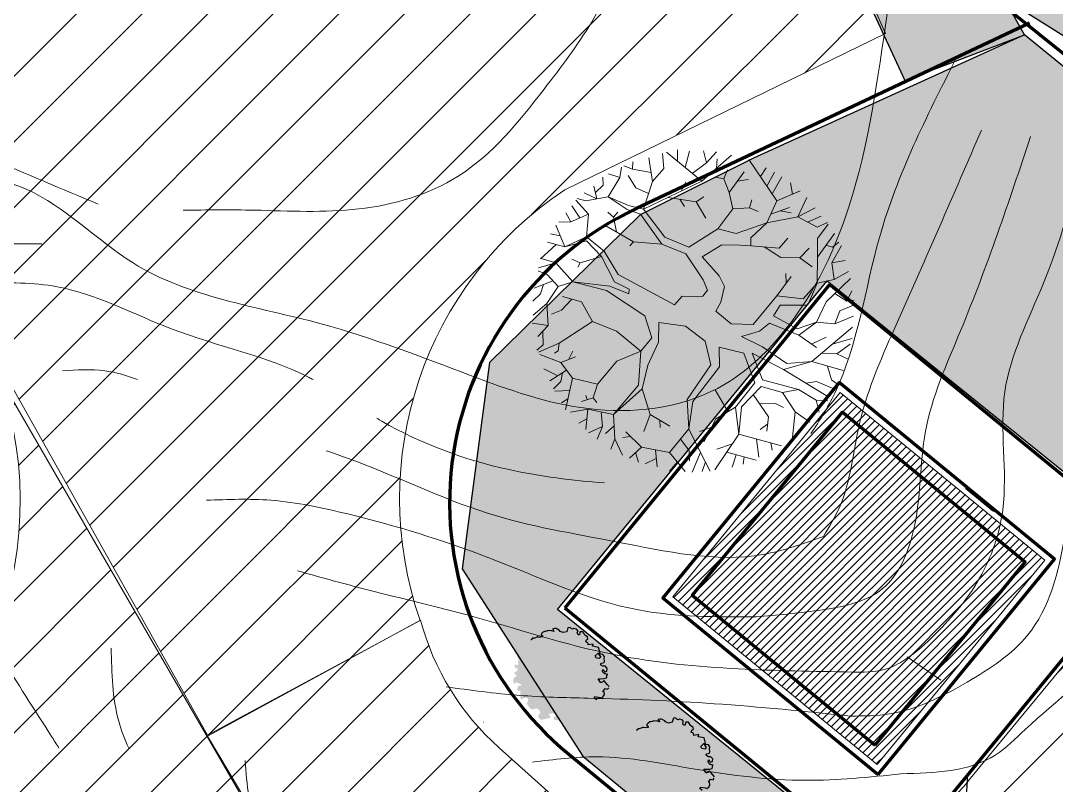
# Model space of a CAD drawing. Header units: millimetres. Extents: x 5637 to 6048, y 3385 to 3927.
# Drawn here: x 5967.41 to 5989.74, y 3574.58 to 3591.06 of the extents above; entities that cross this region are included whole.
import ezdxf

# ---------------------------------------------------------------- set-up
doc = ezdxf.new("R2010")
doc.units = ezdxf.units.MM
doc.layers.add('Contour Lines', color=253, linetype='Continuous')
doc.layers.add('net', color=250, linetype='Continuous')
for name, color, linetype, lineweight in [('fences', 224, 'ограждение1', 80), ('ground 1', 7, 'Continuous', 30), ('hatch', 253, 'Continuous', 13), ('road', 19, 'Continuous', 30), ('trees new', 7, 'Continuous', 20), ('wall', 7, 'Continuous', 80)]:
    doc.layers.add(name, color=color, linetype=linetype, lineweight=lineweight)
doc.layers.add('plants1', color=7, linetype='Continuous', true_color=0x89ee5d)
doc.linetypes.add('ограждение1', pattern='A,0.25,-0.1,[133,ltypeshp.shx,S=0.1,R=0,X=-0.1,Y=0],-0.1,1', length=1.45)
pattern_1 = [(45, (2816.3681, -1263.7476), (-0.265165043, 0.265165043), []), (135, (2816.3681, -1263.7476), (-0.79549513, 0.265165043), [0.9375, -0.5625])]
pattern_2 = [(90, (2816.3681, -1263.7476), (-0.70710678, 0.70710678), [0.1875, -1.22671356]), (45, (2816.3681, -1263.7476), (-0.70710678, 0.70710678), [0.1875, -0.8125]), (135, (2816.3681, -1263.7476), (-0.70710678, -0.70710678), [0.1875, -0.8125])]
pattern_3 = [(45, (2816.3681, -1263.7476), (-0.70710678, 0.70710678), [])]

# ---------------------------------------------------------------- blocks, each defined once
blk = doc.blocks.new('net')
at = {"layer": 'ground 1', "color": 3, "lineweight": 15}
for p, q in [((0, 3), (0, -3)), ((0, 0), (-3, 0)), ((0, 0), (3, 0))]:
    blk.add_line(p, q, dxfattribs=at)
blk = doc.blocks.new('SYMBOL_Tree_5_2D')
at = {"color": 0, "linetype": 'ByBlock'}
for points in [[(9.48, 72.13), (2.85, 51.55), (6.82, 38.24), (8.16, 24.04), (13.67, 14.41), (-0.25, 8.52), (-14.17, 10.17), (-23.69, 20.13), (-22.14, 43.83), (-31.42, 57.6), (-28.77, 74.69), (-13.51, 80.08), (-10.87, 88.89)], [(-12.19, 84.49), (-16.38, 88.36)], [(1.96, 83.66), (-6.45, 89.48)], [(77.11, 46.85), (73.78, 37.12), (73.14, 25.72), (67.38, 19.24), (48.37, 13.75), (22.49, 15.23), (12.81, 23.81), (14.33, 33.54), (5.72, 50.66), (9.48, 72.13), (1.96, 83.66), (0.85, 89.91)], [(16.36, 74.47), (11.46, 81.2), (10.37, 89.02)], [(11.46, 81.2), (16.32, 88.36)], [(-35.29, 77.04), (-34.06, 83.76)], [(-21.14, 77.39), (-26.77, 85.31)], [(-23.95, 81.35), (-20.14, 87.24)], [(5.96, 77.54), (7.93, 83.86)], [(9.48, 72.13), (23.61, 76.93), (31.1, 83.43)], [(23.61, 76.93), (18.75, 87.45)], [(21.27, 82), (23.84, 86.43)], [(39.94, 66.21), (34.2, 83.66)], [(-31.42, 57.6), (-43.81, 65.88), (-45.34, 77.84)], [(-28.77, 74.69), (-41.81, 79.39)], [(-13.51, 80.08), (-1.57, 77.16)], [(-5.16, 78.04), (-1.57, 80.74)], [(36.16, 77.7), (38.19, 81.43)], [(37.7, 73.01), (44.82, 77.72)], [(46.31, 66.57), (44.59, 71.24), (46.16, 76.93)], [(-43.81, 65.88), (-53.97, 72.13)], [(-48.89, 69), (-49.99, 74.59)], [(-30.27, 65.02), (-37.82, 68.12), (-40.92, 73.02)], [(2.85, 51.55), (-8.43, 61.74), (-10.2, 71.9)], [(26.05, 61.94), (24.27, 69.89), (21.17, 71.14)], [(24.27, 69.89), (28.89, 75.02)], [(26.58, 72.46), (28.48, 70.91)], [(45.03, 64.08), (50.13, 74.03)], [(-31.42, 57.6), (-25.45, 43.07), (-28.55, 18.68), (-22.78, 9.05), (-36.5, 5.04), (-50.44, 16.34), (-48, 33.67), (-57.3, 45.96), (-55.73, 70.22)], [(-14.84, 61.74), (-17.06, 65.19)], [(14.33, 33.54), (23.15, 45.18), (26.05, 61.94), (39.94, 66.21), (50.13, 61.94), (62.73, 64.08)], [(47.68, 69.25), (56.53, 69.89)], [(-66.35, 55.5), (-67.9, 59.27)], [(-61.89, 56.67), (-63.47, 63.85)], [(-56.89, 52.39), (-50.88, 59.5)], [(-48, 33.67), (-41.6, 44.95), (-42.47, 59.61)], [(-8.43, 61.74), (-21.26, 61.74)], [(14.33, 33.54), (31.99, 30.75), (46.37, 32.88), (56.53, 53), (64.07, 63.29)], [(50.13, 61.94), (44.59, 55.01)], [(56.53, 53), (54.78, 57.04), (55.87, 59.17)], [(67.81, 51.73), (63.84, 58.39), (65.37, 62.86)], [(-56.51, 58.09), (-73.2, 53.69)], [(-41.94, 50.63), (-37.39, 55.82)], [(47.03, 58.06), (47.49, 52.9)], [(73.78, 37.12), (66.92, 47.54), (68.7, 55.92)], [(-67.25, 43.23), (-73.64, 51.35)], [(66.92, 47.54), (75.35, 50.89)], [(-57.3, 45.96), (-81.38, 39.36)], [(-75.46, 40.98), (-78.06, 44.19)], [(-73.64, 7.05), (-66.57, 12.99), (-54.41, 16.22), (-50.65, 31.76), (-57.3, 45.96)], [(62.85, 27.85), (64.71, 36.23), (68.49, 41.04)], [(-52.89, 22.47), (-66.78, 28.87), (-70.11, 36.46)], [(-68.42, 32.62), (-66.35, 37.58)], [(80.91, 28.86), (79.77, 34.33), (81.3, 40.15)], [(-66.57, 12.99), (-78.28, 18.81), (-84.25, 31.99)], [(46.37, 32.88), (57.44, 26.4), (68.26, 29.3)], [(77.45, 24.38), (84.37, 33.34)], [(-58.76, 25.18), (-66.35, 20.36), (-71.43, 20.13)], [(73.14, 25.72), (81.75, 23.05), (87.49, 23.71)], [(-78.28, 18.81), (-88.47, 19.7)], [(67.38, 19.24), (48.15, 10.63), (36.64, 8.95), (37.73, 6.59), (47.03, 7.17), (60.52, -1.41), (72.46, -4.66), (81.3, 4.48), (91.03, 7.05)], [(67.38, 19.24), (81.07, 14.87), (89.48, 16.78)], [(81.07, 14.87), (88.16, 22.16)], [(-72.09, -10.48), (-60.6, 1.48), (-40.69, 2.58), (-53.31, 12.53), (-73.64, 7.05), (-85.35, 7.17), (-91.09, 4.15)], [(-85.35, 7.17), (-90.22, 12.08)], [(86.16, 5.76), (89.7, 17.11)], [(60.52, -1.41), (69.13, 7.83), (69.13, 10.53)], [(69.13, 7.83), (74.23, 8.39)], [(-60.6, 1.48), (-90.68, 2.02)], [(-75.64, 1.75), (-80.04, -2.1), (-90.68, -3.45)], [(81.3, 4.48), (73.55, -6.67), (60.95, -4.77), (47.26, 2.58), (11.24, 1.25), (9.91, -5.22), (2.39, -9.14), (-0.25, -11.14), (-0.68, -15.41), (4.4, -19.09), (20.3, -26.82), (34.66, -24.68), (53.66, -33.19), (61.63, -31.62), (74.44, -32.4), (84.19, -24), (89.02, -22.68)], [(81.3, 4.48), (91.92, -3.65)], [(86.61, 0.42), (91.92, 2.12)], [(-63.02, -30.93), (-58.17, -19.53), (-40.49, -17.09), (-37.82, -10.25), (-30.55, -2.43), (-43.81, -3.55), (-60.38, -2.33), (-72.09, -10.48), (-90, -15.05)], [(-10.45, -65.19), (-6.88, -53.41), (-9.09, -49.4), (-3.78, -46.6), (5.27, -41.57), (11.46, -30.17), (-2.23, -25.7), (-7.99, -21.99), (-10.64, -13.28), (-10.87, -7.46), (-21.92, -5.68), (-32.97, -11.7), (-36.27, -32.51), (-49.99, -38.55), (-52.2, -50.19), (-53.97, -36.75), (-40.49, -28.82), (-40.26, -21.66), (-55.52, -22.12), (-63.02, -30.93), (-72.54, -35.43), (-79.4, -44.47)], [(-81.04, -12.77), (-86.9, -7.23), (-91.09, -6.8)], [(-72.09, -10.48), (-82.04, -38.88)], [(73.55, -6.67), (79.09, -18.31), (89.25, -21.56)], [(79.09, -18.31), (85.49, -9.59), (91.23, -6.01)], [(85.49, -9.59), (90.59, -12.49)], [(-74.47, -17.29), (-82.04, -21.46), (-89.11, -22.12)], [(34.66, -24.68), (49.24, -17.75), (49.9, -14.62)], [(82.29, -13.95), (89.7, -17.65)], [(-82.04, -21.46), (-85.8, -29.81)], [(-66.99, -18.81), (-72.09, -26.46)], [(-58.17, -19.53), (-70.33, -18.53)], [(49.24, -17.75), (67.38, -17.65)], [(60.28, -17.69), (66.05, -24), (65.37, -27.7)], [(-77.07, -24.68), (-85.14, -33.19)], [(74.44, -32.4), (62.07, -34.08), (53.66, -36.55), (35.32, -28.92), (20.74, -30.93), (11.9, -48.28), (1.53, -51.18), (-10.45, -65.19)], [(66.05, -24), (70.25, -24.91)], [(79.32, -28.2), (87.27, -27.58)], [(79.32, -28.2), (84.6, -33.52)], [(-63.02, -30.93), (-61.93, -43.58), (-67.23, -62.05)], [(-36.27, -32.51), (-37.61, -45.92)], [(74.44, -32.4), (74.23, -45.16), (76.44, -50.62)], [(81.96, -30.86), (80.18, -36.65), (82.62, -40.46)], [(-72.54, -35.43), (-71.2, -43.25), (-76.28, -49.96)], [(53.66, -36.55), (33.31, -66.83), (26.27, -87.96)], [(53.66, -36.55), (57.21, -52.65), (65.83, -63.17)], [(-37.16, -41.43), (-34.29, -45.92)], [(55.67, -45.63), (63.62, -44.7), (70.7, -48.51)], [(74.23, -45.16), (80.86, -43.68)], [(-63.85, -50.27), (-71.86, -49.96), (-75.19, -52.65)], [(-71.86, -49.96), (-71.43, -56.44)], [(-52.2, -50.19), (-59.51, -56.89), (-64.14, -64.95)], [(-52.2, -50.19), (-44.91, -62.94), (-46.45, -79.48)], [(-16.02, -52.74), (-27.2, -52.29), (-36.5, -57.65)], [(-9.09, -49.4), (-23.69, -56.44)], [(11.9, -48.28), (10.14, -62.25), (16.77, -69.19), (15.22, -83.62)], [(30.01, -55.22), (20.74, -49.96)], [(45.06, -49.34), (30.01, -55.22), (27.8, -59.81)], [(38.82, -51.77), (34.43, -49.63)], [(57.21, -52.65), (55.44, -62.25), (60.29, -69.09)], [(60.44, -56.59), (70.47, -52.88), (75.76, -51.96)], [(-59.51, -56.89), (-53.52, -64.39), (-53.31, -75.46)], [(-38.28, -64.95), (-36.5, -57.65), (-45.11, -56.66)], [(-23.69, -56.44), (-24.99, -63.83)], [(40.45, -56.2), (40.83, -62.05)], [(70.47, -52.88), (72.46, -56.54)], [(-53.52, -64.39), (-59.51, -69.29)], [(-44.91, -62.94), (-39.6, -72.11), (-40.69, -82.17)], [(10.14, -62.25), (2.39, -67.64), (-2.89, -68.3)], [(-10.45, -65.19), (-23.9, -77.01), (-29.64, -86.41)], [(-10.45, -65.19), (-8.88, -78.82), (16.54, -90.88)], [(2.39, -67.64), (3.51, -72.11)], [(16.77, -69.19), (23.15, -74.34), (27.8, -72.77)], [(33.31, -66.83), (58.74, -70.99)], [(40.14, -67.95), (36.21, -77.24), (34.43, -85.39)], [(45.4, -68.81), (47.92, -77.9)], [(50.98, -69.72), (54.12, -75.23)], [(-45.68, -71.21), (-49.33, -72.21), (-51.1, -76.35)], [(-13.55, -74.97), (-19.48, -77.01)], [(-9.83, -70.54), (-17.06, -79.15)], [(23.15, -74.34), (24.06, -79.81)], [(-23.9, -77.01), (-36.27, -77.47), (-39.82, -82.73)], [(-30.08, -77.24), (-34.97, -83.95)], [(-23.9, -77.01), (-22.58, -89.08)], [(-8.88, -78.82), (-17.5, -90.32)], [(-4.62, -80.84), (-4.46, -91.9)], [(15.93, -76.99), (11.03, -81.05)], [(29.79, -77.39), (32.22, -82.17)], [(36.21, -77.24), (41.06, -82.17)], [(-14.7, -86.59), (-10.43, -91.54)], [(0.08, -83.07), (0.41, -92.13)], [(6.02, -85.89), (5.72, -91.9)]]:
    blk.add_lwpolyline(points, dxfattribs=at)
blk = doc.blocks.new('695')
at = {"layer": 'plants1'}
h = blk.add_hatch(color=256, dxfattribs=at)
h.set_gradient(color1=(75, 160, 114), color2=(211, 49, 119), rotation=225, name='INVHEMISPHERICAL')
h.paths.add_polyline_path([(2594.806, 4785.635), (2594.839, 4785.591), (2594.883, 4785.547), (2594.949, 4785.569), (2594.96, 4785.668), (2594.894, 4785.745), (2594.806, 4785.745), (2594.718, 4785.8), (2594.751, 4785.855), (2594.85, 4785.877), (2594.861, 4785.932), (2594.85, 4786.02), (2594.861, 4786.097), (2594.806, 4786.174), (2594.729, 4786.185), (2594.652, 4786.185), (2594.729, 4786.075), (2594.674, 4786.02), (2594.575, 4786.042), (2594.531, 4786.119), (2594.641, 4786.218), (2594.707, 4786.229), (2594.651, 4786.419), (2594.435, 4786.463), (2594.457, 4786.54), (2594.282, 4786.513), (2594.271, 4786.59), (2594.19, 4786.625), (2594.212, 4786.702), (2594.267, 4786.724), (2594.256, 4786.801), (2594.157, 4786.867), (2594.124, 4786.933), (2594.091, 4786.988), (2593.992, 4786.988), (2593.981, 4786.966), (2593.97, 4786.878), (2593.915, 4786.878), (2593.904, 4786.9), (2593.882, 4786.966), (2593.915, 4787.01), (2593.86, 4787.076), (2593.761, 4787.098), (2593.728, 4787.076), (2593.684, 4787.087), (2593.629, 4787.142), (2593.552, 4787.131), (2593.508, 4786.988), (2593.376, 4786.955), (2593.266, 4786.999), (2593.244, 4787.032), (2593.124, 4787.098), (2593.069, 4787.098), (2593.003, 4787.087), (2593.003, 4787.076), (2593.047, 4787.01), (2593.058, 4786.999), (2592.959, 4787.021), (2592.926, 4787.032), (2592.871, 4787.021), (2592.816, 4787.032), (2592.794, 4787.01), (2592.739, 4786.999), (2592.717, 4786.999), (2592.706, 4786.999), (2592.64, 4786.955), (2592.618, 4786.933), (2592.585, 4786.878), (2592.64, 4786.834), (2592.64, 4786.801), (2592.53, 4786.779), (2592.453, 4786.79), (2592.464, 4786.812), (2592.387, 4786.768), (2592.31, 4786.746), (2592.277, 4786.768), (2592.277, 4786.735), (2592.233, 4786.702), (2592.211, 4786.691), (2592.145, 4786.658), (2592.145, 4786.603), (2592.145, 4786.559), (2592.134, 4786.526), (2592.101, 4786.504), (2592.046, 4786.493), (2592.002, 4786.416), (2591.958, 4786.383), (2592.057, 4786.35), (2592.079, 4786.328), (2592.068, 4786.284), (2592.013, 4786.284), (2591.947, 4786.273), (2591.837, 4786.24), (2591.837, 4786.229), (2591.826, 4786.174), (2591.738, 4786.13), (2591.727, 4786.108), (2591.76, 4786.009), (2591.771, 4785.943), (2591.771, 4785.811), (2591.771, 4785.8), (2591.705, 4785.789), (2591.639, 4785.822), (2591.639, 4785.756), (2591.65, 4785.723), (2591.672, 4785.657), (2591.76, 4785.679), (2591.727, 4785.591), (2591.683, 4785.547), (2591.639, 4785.536), (2591.628, 4785.481), (2591.65, 4785.437), (2591.672, 4785.459), (2591.705, 4785.404), (2591.65, 4785.349), (2591.617, 4785.338), (2591.584, 4785.272), (2591.595, 4785.129), (2591.65, 4785.118), (2591.672, 4785.184), (2591.782, 4785.129), (2591.892, 4785.096), (2591.848, 4785.053), (2591.76, 4785.042), (2591.727, 4784.932), (2591.727, 4784.921), (2591.782, 4784.866), (2591.859, 4784.844), (2591.837, 4784.8), (2591.837, 4784.668), (2591.826, 4784.602), (2591.914, 4784.558), (2591.991, 4784.613), (2592.024, 4784.646), (2592.123, 4784.569), (2592.101, 4784.448), (2592.057, 4784.426), (2592.156, 4784.272), (2592.189, 4784.228), (2592.288, 4784.195), (2592.42, 4784.239), (2592.508, 4784.184), (2592.563, 4784.096), (2592.475, 4783.953), (2592.508, 4783.887), (2592.596, 4783.821), (2592.794, 4783.865), (2592.937, 4783.909), (2592.859, 4784.03), (2592.86, 4784.041), (2593.091, 4784.041), (2593.124, 4783.964), (2593.058, 4783.931), (2593.025, 4783.854), (2593.08, 4783.821), (2593.168, 4783.81), (2593.201, 4783.799), (2593.277, 4783.843), (2593.299, 4783.865), (2593.376, 4783.832), (2593.442, 4783.81), (2593.541, 4783.777), (2593.596, 4783.81), (2593.651, 4783.865), (2593.684, 4783.876), (2593.761, 4783.898), (2593.772, 4783.92), (2593.739, 4783.986), (2593.684, 4784.03), (2593.706, 4784.074), (2593.75, 4784.118), (2593.849, 4784.085), (2593.926, 4784.041), (2593.992, 4783.997), (2593.926, 4783.942), (2594.091, 4783.92), (2594.146, 4783.997), (2594.124, 4784.041), (2594.058, 4784.107), (2594.124, 4784.151), (2594.212, 4784.151), (2594.311, 4784.118), (2594.377, 4784.184), (2594.377, 4784.305), (2594.388, 4784.338), (2594.531, 4784.36), (2594.542, 4784.327), (2594.597, 4784.404), (2594.619, 4784.459), (2594.586, 4784.536), (2594.498, 4784.602), (2594.52, 4784.657), (2594.707, 4784.624), (2594.751, 4784.602), (2594.817, 4784.657), (2594.861, 4784.734), (2594.85, 4784.833), (2594.806, 4784.833), (2594.883, 4784.943), (2594.971, 4784.921), (2595.015, 4784.976), (2595.026, 4785.02), (2594.971, 4785.085), (2594.905, 4785.162), (2594.861, 4785.217), (2594.85, 4785.239), (2594.839, 4785.206), (2594.751, 4785.162), (2594.718, 4785.162), (2594.641, 4785.294), (2594.707, 4785.294), (2594.85, 4785.305), (2594.938, 4785.327), (2594.949, 4785.371), (2594.949, 4785.437), (2594.982, 4785.448), (2594.894, 4785.47), (2594.872, 4785.47), (2594.806, 4785.536), (2594.795, 4785.569)])
at = {"layer": 'plants1', "color": 3, "linetype": 'Continuous'}
for p, q in [((2592.64, 4786.955), (2592.618, 4786.933)), ((2592.706, 4786.999), (2592.64, 4786.955)), ((2592.717, 4786.999), (2592.706, 4786.999)), ((2592.739, 4786.999), (2592.717, 4786.999)), ((2592.794, 4787.01), (2592.739, 4786.999)), ((2592.816, 4787.032), (2592.794, 4787.01)), ((2592.871, 4787.021), (2592.816, 4787.032)), ((2592.816, 4787.032), (2592.816, 4787.032)), ((2592.926, 4787.032), (2592.871, 4787.021)), ((2592.959, 4787.021), (2592.926, 4787.032)), ((2593.058, 4786.999), (2592.959, 4787.021)), ((2593.069, 4787.098), (2593.003, 4787.087)), ((2593.003, 4787.087), (2593.003, 4787.087)), ((2593.003, 4787.087), (2593.003, 4787.076)), ((2593.003, 4787.076), (2593.047, 4787.01)), ((2593.047, 4787.01), (2593.058, 4786.999)), ((2593.124, 4787.098), (2593.069, 4787.098)), ((2593.244, 4787.032), (2593.124, 4787.098)), ((2593.266, 4786.999), (2593.244, 4787.032)), ((2593.376, 4786.955), (2593.266, 4786.999)), ((2593.508, 4786.988), (2593.376, 4786.955)), ((2593.552, 4787.131), (2593.508, 4786.988)), ((2593.629, 4787.142), (2593.552, 4787.131)), ((2593.684, 4787.087), (2593.629, 4787.142)), ((2593.728, 4787.076), (2593.684, 4787.087)), ((2593.761, 4787.098), (2593.728, 4787.076)), ((2593.86, 4787.076), (2593.761, 4787.098)), ((2593.915, 4787.01), (2593.86, 4787.076)), ((2593.882, 4786.966), (2593.915, 4787.01)), ((2593.904, 4786.9), (2593.882, 4786.966)), ((2593.981, 4786.966), (2593.97, 4786.878)), ((2593.992, 4786.988), (2593.981, 4786.966)), ((2594.091, 4786.988), (2593.992, 4786.988)), ((2594.124, 4786.933), (2594.091, 4786.988)), ((2592.233, 4786.702), (2592.211, 4786.691)), ((2592.277, 4786.735), (2592.233, 4786.702)), ((2592.31, 4786.746), (2592.277, 4786.768)), ((2592.277, 4786.768), (2592.277, 4786.735)), ((2592.387, 4786.768), (2592.31, 4786.746)), ((2592.464, 4786.812), (2592.387, 4786.768)), ((2592.453, 4786.79), (2592.464, 4786.812)), ((2592.53, 4786.779), (2592.453, 4786.79)), ((2592.64, 4786.801), (2592.53, 4786.779)), ((2592.618, 4786.933), (2592.585, 4786.878)), ((2592.585, 4786.878), (2592.64, 4786.834)), ((2592.64, 4786.834), (2592.64, 4786.801)), ((2593.915, 4786.878), (2593.904, 4786.9)), ((2593.97, 4786.878), (2593.915, 4786.878)), ((2594.157, 4786.867), (2594.124, 4786.933)), ((2594.256, 4786.801), (2594.157, 4786.867)), ((2594.19, 4786.625), (2594.212, 4786.702)), ((2594.267, 4786.592), (2594.19, 4786.625)), ((2594.212, 4786.702), (2594.267, 4786.724)), ((2594.267, 4786.724), (2594.256, 4786.801)), ((2594.282, 4786.513), (2594.271, 4786.59)), ((2594.457, 4786.54), (2594.282, 4786.513)), ((2594.435, 4786.463), (2594.457, 4786.54)), ((2594.651, 4786.419), (2594.435, 4786.463)), ((2594.531, 4786.119), (2594.641, 4786.218)), ((2594.641, 4786.218), (2594.707, 4786.229)), ((2594.707, 4786.229), (2594.651, 4786.419)), ((2594.575, 4786.042), (2594.531, 4786.119)), ((2594.674, 4786.02), (2594.575, 4786.042)), ((2594.652, 4786.185), (2594.729, 4786.075)), ((2594.729, 4786.185), (2594.652, 4786.185)), ((2594.729, 4786.075), (2594.674, 4786.02)), ((2594.718, 4785.8), (2594.751, 4785.855)), ((2594.806, 4786.174), (2594.729, 4786.185)), ((2594.751, 4785.855), (2594.85, 4785.877)), ((2594.861, 4786.097), (2594.806, 4786.174)), ((2594.85, 4786.02), (2594.861, 4786.097)), ((2594.861, 4785.932), (2594.85, 4786.02)), ((2594.85, 4785.877), (2594.861, 4785.932)), ((2594.806, 4785.745), (2594.718, 4785.8)), ((2594.795, 4785.569), (2594.806, 4785.635)), ((2594.806, 4785.536), (2594.795, 4785.569)), ((2594.894, 4785.745), (2594.806, 4785.745)), ((2594.806, 4785.635), (2594.839, 4785.591)), ((2594.872, 4785.47), (2594.806, 4785.536)), ((2594.839, 4785.591), (2594.883, 4785.547)), ((2594.894, 4785.47), (2594.872, 4785.47)), ((2594.883, 4785.547), (2594.949, 4785.569)), ((2594.96, 4785.668), (2594.894, 4785.745)), ((2594.982, 4785.448), (2594.894, 4785.47)), ((2594.949, 4785.569), (2594.96, 4785.668)), ((2594.718, 4785.162), (2594.641, 4785.294)), ((2594.641, 4785.294), (2594.707, 4785.294)), ((2594.707, 4785.294), (2594.85, 4785.305)), ((2594.751, 4785.162), (2594.718, 4785.162)), ((2594.839, 4785.206), (2594.751, 4785.162)), ((2594.85, 4785.239), (2594.839, 4785.206)), ((2594.85, 4785.305), (2594.938, 4785.327)), ((2594.861, 4785.217), (2594.85, 4785.239)), ((2594.905, 4785.162), (2594.861, 4785.217)), ((2594.971, 4785.085), (2594.905, 4785.162)), ((2594.938, 4785.327), (2594.949, 4785.371)), ((2594.949, 4785.437), (2594.982, 4785.448)), ((2594.949, 4785.371), (2594.949, 4785.437)), ((2594.806, 4784.833), (2594.883, 4784.943)), ((2594.85, 4784.833), (2594.806, 4784.833)), ((2594.817, 4784.657), (2594.861, 4784.734)), ((2594.861, 4784.734), (2594.85, 4784.833)), ((2594.883, 4784.943), (2594.971, 4784.921)), ((2595.026, 4785.02), (2594.971, 4785.085)), ((2594.971, 4784.921), (2595.015, 4784.976)), ((2594.498, 4784.602), (2594.52, 4784.657)), ((2594.586, 4784.536), (2594.498, 4784.602)), ((2594.52, 4784.657), (2594.707, 4784.624)), ((2594.707, 4784.624), (2594.751, 4784.602)), ((2594.751, 4784.602), (2594.817, 4784.657))]:
    blk.add_line(p, q, dxfattribs=at)

msp = doc.modelspace()

# ---------------------------------------------------------------- hatches: boundary and pattern name
at = {"layer": 'hatch'}
h = msp.add_hatch(dxfattribs=at)
h.set_pattern_fill('ANSI31', color=256, scale=8, style=0)
h.set_pattern_definition(pattern_3)
edge = h.paths.add_edge_path()
edge.add_line((5953.041, 3612.974), (5971.451, 3621.514))
edge.add_line((5971.451, 3621.514), (5974.465, 3615.174))
edge.add_line((5974.465, 3615.174), (5965.324, 3610.801))
edge.add_line((5965.324, 3610.801), (5972.841, 3594.581))
edge.add_line((5972.841, 3594.581), (5982.427, 3598.982))
edge.add_line((5982.427, 3598.982), (5986.054, 3590.785))
edge.add_line((5986.054, 3590.785), (5979.145, 3587.42))
edge.add_arc((5983.579, 3580.763), 7.999, 123.665, 199.197)
edge.add_line((5976.025, 3578.133), (5971.436, 3575.662))
edge.add_line((5971.436, 3575.662), (5966.444, 3584.553))
edge.add_line((5966.444, 3584.553), (5953.041, 3612.974))
h = msp.add_hatch(dxfattribs=at)
h.set_pattern_fill('ANSI31', color=256, scale=8, style=0)
h.set_pattern_definition(pattern_3)
edge = h.paths.add_edge_path()
edge.add_arc((5888.219, 3544.252), 5.1, 222.2097, 295.0107)
edge.add_line((5890.375, 3539.63), (5962.724, 3573.369))
edge.add_arc((5959.301, 3580.71), 8.1, 295.001, 379.152)
edge.add_line((5966.953, 3583.367), (5974.952, 3569.541))
edge.add_arc((5969.707, 3565.844), 6.417, 35.1771, 121.8211)
edge.add_line((5966.324, 3571.297), (5964.182, 3570.41))
edge.add_line((5964.182, 3570.41), (5950.36, 3564.025))
edge.add_line((5950.36, 3564.025), (5941.02, 3551.651))
edge.add_line((5941.02, 3551.651), (5918.251, 3541.464))
edge.add_line((5918.251, 3541.464), (5903.787, 3542.209))
edge.add_line((5903.787, 3542.209), (5887.478, 3534.62))
edge.add_line((5887.478, 3534.62), (5884.441, 3540.825))
at = {"layer": 'hatch', "true_color": 0xcd8532}
h = msp.add_hatch(dxfattribs=at)
h.set_pattern_fill('ANSI31', color=23, style=0)
h.set_pattern_definition([(45, (2816.36809, -1263.74761), (-0.0883883476, 0.0883883476), [])])
h.paths.add_polyline_path([(5985.877, 3575.029), (5989.49, 3579.438), (5985.081, 3583.051), (5981.468, 3578.642)])
at = {"layer": 'hatch'}
h = msp.add_hatch(dxfattribs=at)
h.set_pattern_fill('ANSI31', color=256, scale=8, style=0)
h.set_pattern_definition(pattern_3)
edge = h.paths.add_edge_path()
edge.add_line((5971.437, 3575.646), (5974.909, 3569.822))
edge.add_arc((5967.441, 3565.379), 8.69, -25.5467, 30.7562, ccw=False)
edge.add_line((5975.281, 3561.631), (5984.463, 3553.856))
edge.add_line((5984.463, 3553.856), (5994.927, 3554.739))
edge.add_arc((5995.499, 3548.779), 5.988, 57.4358, 95.4768, ccw=False)
edge.add_line((5998.722, 3553.825), (6032.962, 3525.718))
edge.add_line((6032.962, 3525.718), (6034.271, 3529.036))
edge.add_line((6034.271, 3529.036), (5990.978, 3564.428))
edge.add_arc((5993.591, 3567.625), 4.129, 130.1086, 230.7349, ccw=False)
edge.add_line((5990.931, 3570.783), (5995.393, 3576.237))
edge.add_line((5995.393, 3576.237), (5991.632, 3579.267))
edge.add_line((5991.632, 3579.267), (5987.891, 3574.735))
edge.add_arc((5981.301, 3580.174), 8.545, 274.0521, 320.4629, ccw=False)
edge.add_line((5981.905, 3571.651), (5977.724, 3575.393))
edge.add_arc((5981.506, 3579.617), 5.67, 195.048, 228.1667, ccw=False)
edge.add_line((5976.03, 3578.145), (5971.437, 3575.646))
at = {"layer": 'plants1'}
h = msp.add_hatch(dxfattribs=at)
h.set_pattern_fill('ANSI38', color=256, scale=3, style=0)
h.set_pattern_definition(pattern_1)
edge = h.paths.add_edge_path()
edge.add_line((5897.406, 3740.542), (5897.69, 3738.928))
edge.add_line((5897.69, 3738.928), (5879.975, 3734.087))
edge.add_line((5879.975, 3734.087), (5854.544, 3722.537))
edge.add_line((5854.544, 3722.537), (5855.921, 3719.594))
edge.add_line((5855.921, 3719.594), (5855.304, 3719.452))
edge.add_line((5855.304, 3719.452), (5854.401, 3721.635))
edge.add_line((5854.401, 3721.635), (5848.465, 3718.93))
edge.add_line((5848.465, 3718.93), (5850.839, 3713.424))
edge.add_line((5850.839, 3713.424), (5842.699, 3709.94))
edge.add_line((5842.699, 3709.94), (5839.802, 3715.921))
edge.add_line((5839.802, 3715.921), (5834.577, 3713.547))
edge.add_arc((5835.258, 3712.049), 1.645, 114.4309, 325.875)
edge.add_line((5836.619, 3711.127), (5856.472, 3702.488))
edge.add_line((5856.472, 3702.488), (5867.063, 3707.377))
edge.add_arc((5873.087, 3706.691), 6.063, 121.0494, 173.5092, ccw=False)
edge.add_line((5869.96, 3711.886), (5868.63, 3714.781))
edge.add_line((5868.63, 3714.781), (5869.722, 3716.205))
edge.add_line((5869.722, 3716.205), (5871.955, 3719.006))
edge.add_line((5871.955, 3719.006), (5876.44, 3722.77))
edge.add_line((5876.44, 3722.77), (5878.957, 3724.099))
edge.add_line((5878.957, 3724.099), (5882.852, 3726.045))
edge.add_line((5882.852, 3726.045), (5887.411, 3727.279))
edge.add_line((5887.411, 3727.279), (5891.59, 3727.564))
edge.add_line((5891.59, 3727.564), (5894.367, 3727.801))
edge.add_line((5894.367, 3727.801), (5896.124, 3727.468))
edge.add_line((5896.124, 3727.468), (5897.406, 3724.716))
edge.add_line((5897.406, 3724.716), (5899.924, 3725.048))
edge.add_line((5899.924, 3725.048), (5902.583, 3724.288))
edge.add_line((5902.583, 3724.288), (5904.293, 3722.627))
edge.add_line((5904.293, 3722.627), (5905.148, 3721.156))
edge.add_line((5905.148, 3721.156), (5905.433, 3718.877))
edge.add_line((5905.433, 3718.877), (5905.034, 3716.996))
edge.add_line((5905.034, 3716.996), (5903.805, 3714.931))
edge.add_line((5903.805, 3714.931), (5902.107, 3713.142))
edge.add_line((5902.107, 3713.142), (5904.825, 3706.694))
edge.add_line((5904.825, 3706.694), (5913.602, 3710.951))
edge.add_line((5913.602, 3710.951), (5916.989, 3704.038))
edge.add_line((5916.989, 3704.038), (5916.039, 3703.468))
edge.add_line((5916.039, 3703.468), (5955.399, 3619.772))
edge.add_arc((5958.514, 3621.237), 3.442, 205.1864, 296.568)
edge.add_line((5960.054, 3618.158), (5960.718, 3616.734))
edge.add_line((5960.718, 3616.734), (5970.054, 3621.193))
edge.add_line((5970.054, 3621.193), (5969.567, 3622.223))
edge.add_line((5969.567, 3622.223), (5974.517, 3624.736))
edge.add_line((5974.517, 3624.736), (5976.902, 3619.604))
edge.add_line((5976.902, 3619.604), (5973.215, 3617.867))
edge.add_line((5973.215, 3617.867), (5974.596, 3615.201))
edge.add_line((5974.596, 3615.201), (5975.945, 3615.83))
edge.add_line((5975.945, 3615.83), (5983.474, 3599.69))
edge.add_line((5983.474, 3599.69), (5982.171, 3599.086))
edge.add_line((5982.171, 3599.086), (5986.474, 3589.776))
edge.add_line((5986.474, 3589.776), (5989.056, 3590.759))
edge.add_line((5989.056, 3590.759), (5986.295, 3595.671))
edge.add_line((5986.295, 3595.671), (5986.825, 3610.766))
edge.add_line((5986.825, 3610.766), (5987.3, 3617.696))
edge.add_line((5987.3, 3617.696), (5954.74, 3636.972))
edge.add_line((5954.74, 3636.972), (5927.557, 3685.881))
edge.add_line((5927.557, 3685.881), (5923.14, 3693.618))
edge.add_line((5923.14, 3693.618), (5917.569, 3703.578))
edge.add_line((5917.569, 3703.578), (5922.936, 3711.078))
edge.add_line((5922.936, 3711.078), (5922.789, 3717.743))
edge.add_line((5922.789, 3717.743), (5908.778, 3729.752))
edge.add_line((5908.778, 3729.752), (5898.459, 3739.013))
edge.add_line((5898.459, 3739.013), (5897.652, 3740.296))
edge.add_line((5897.652, 3740.296), (5897.059, 3741.366))
edge.add_line((5897.059, 3741.366), (5897.406, 3740.542))
h = msp.add_hatch(dxfattribs=at)
h.set_pattern_fill('ANSI38', color=256, scale=3, style=0)
h.set_pattern_definition(pattern_1)
h.paths.add_polyline_path([(5921.387, 3707.825), (5923.136, 3702.8), (5947.179, 3667.688), (5958.359, 3641.891), (5987.163, 3632.382), (5993.758, 3623.555), (5992.598, 3589.037), (5988.457, 3591.638), (5986.34, 3596.151), (5987.794, 3618.016), (5954.936, 3637.667), (5918.254, 3703.412)])
h = msp.add_hatch(dxfattribs=at)
h.set_pattern_fill('ANSI38', color=256, scale=3, style=0)
h.set_pattern_definition(pattern_1)
edge = h.paths.add_edge_path()
edge.add_line((5867.34, 3539.402), (5867.92, 3539.013))
edge.add_line((5867.92, 3539.013), (5868.308, 3538.645))
edge.add_line((5868.308, 3538.645), (5868.752, 3538.148))
edge.add_line((5868.752, 3538.148), (5869.041, 3537.742))
edge.add_line((5869.041, 3537.742), (5873.636, 3527.954))
edge.add_line((5873.636, 3527.954), (5903.83, 3542.008))
edge.add_line((5903.83, 3542.008), (5918.292, 3541.262))
edge.add_line((5918.292, 3541.262), (5941.162, 3551.495))
edge.add_line((5941.162, 3551.495), (5950.483, 3563.852))
edge.add_line((5950.483, 3563.852), (5964.275, 3570.231))
edge.add_line((5964.275, 3570.231), (5965.741, 3570.87))
edge.add_arc((5969.427, 3564.866), 7.045, 27.8009, 121.5464, ccw=False)
edge.add_arc((5969.675, 3565.205), 6.671, -45.7784, 26.2211, ccw=False)
edge.add_line((5974.327, 3560.424), (5968.693, 3565.053))
edge.add_line((5968.693, 3565.053), (5960.295, 3566.736))
edge.add_line((5960.295, 3566.736), (5952.863, 3563.409))
edge.add_line((5952.863, 3563.409), (5951.176, 3562.582))
edge.add_line((5951.176, 3562.582), (5942, 3550.445))
edge.add_line((5942, 3550.445), (5918.535, 3539.942))
edge.add_line((5918.535, 3539.942), (5904.708, 3540.697))
edge.add_line((5904.708, 3540.697), (5873.015, 3526.282))
edge.add_line((5873.015, 3526.282), (5867.474, 3538.114))
edge.add_line((5867.474, 3538.114), (5850.757, 3543.697))
edge.add_line((5850.757, 3543.697), (5843.662, 3553.614))
edge.add_arc((5860.091, 3565.369), 20.202, 201.3953, 215.5839, ccw=False)
edge.add_line((5841.281, 3557.999), (5825.633, 3591.334))
edge.add_line((5825.633, 3591.334), (5826.243, 3603.828))
edge.add_line((5826.243, 3603.828), (5807.932, 3643.213))
edge.add_line((5807.932, 3643.213), (5807.544, 3643.019))
edge.add_line((5807.544, 3643.019), (5797.983, 3663.178))
edge.add_line((5797.983, 3663.178), (5798.221, 3663.231))
edge.add_line((5798.221, 3663.231), (5798.431, 3663.244))
edge.add_arc((5796.471, 3658.681), 4.965, 43.2819, 66.7604, ccw=False)
edge.add_arc((5798.419, 3659.931), 2.724, 20.3316, 52.2783, ccw=False)
edge.add_line((5800.974, 3660.877), (5827.02, 3605.063))
edge.add_arc((5822.581, 3602.992), 4.898, -5.6385, 25.0165, ccw=False)
edge.add_line((5827.456, 3602.511), (5827.027, 3592.341))
edge.add_arc((5831.442, 3591.753), 4.454, 172.4152, 196.7576)
edge.add_line((5827.177, 3590.469), (5842.181, 3557.926))
edge.add_line((5842.181, 3557.926), (5843.932, 3555.588))
edge.add_line((5843.932, 3555.588), (5844.458, 3554.733))
edge.add_line((5844.458, 3554.733), (5845.512, 3553.146))
edge.add_line((5845.512, 3553.146), (5846.227, 3552.147))
edge.add_line((5846.227, 3552.147), (5850.021, 3546.975))
edge.add_arc((5853.593, 3549.596), 4.43, 216.2648, 225.9659)
edge.add_arc((5856.006, 3552.091), 7.901, 225.9659, 233.1983)
edge.add_arc((5852.865, 3547.894), 2.659, 233.1983, 246.1025)
edge.add_arc((5864.548, 3574.26), 31.498, 246.1025, 247.3946)
edge.add_line((5852.441, 3545.182), (5866.919, 3539.623))
edge.add_line((5866.919, 3539.623), (5867.34, 3539.402))
h = msp.add_hatch(dxfattribs=at)
h.set_pattern_fill('ANSI38', color=256, scale=3, style=0)
h.set_pattern_definition(pattern_1)
edge = h.paths.add_edge_path()
edge.add_line((5725.364, 3655.929), (5797.285, 3662.691))
edge.add_line((5797.285, 3662.691), (5824.807, 3603.238))
edge.add_line((5824.807, 3603.238), (5824.228, 3590.88))
edge.add_line((5824.228, 3590.88), (5841.23, 3554.438))
edge.add_line((5841.23, 3554.438), (5849.602, 3542.469))
edge.add_line((5849.602, 3542.469), (5866.561, 3537.067))
edge.add_line((5866.561, 3537.067), (5872.441, 3524.382))
edge.add_line((5872.441, 3524.382), (5904.707, 3539.095))
edge.add_line((5904.707, 3539.095), (5918.188, 3538.464))
edge.add_line((5918.188, 3538.464), (5942.734, 3549.513))
edge.add_line((5942.734, 3549.513), (5952.304, 3561.86))
edge.add_line((5952.304, 3561.86), (5960.573, 3565.61))
edge.add_line((5960.573, 3565.61), (5967.929, 3564.035))
edge.add_line((5967.929, 3564.035), (5968.822, 3563.47))
edge.add_line((5968.822, 3563.47), (5964.54, 3561.462))
edge.add_line((5964.54, 3561.462), (5955.845, 3557.471))
edge.add_line((5955.845, 3557.471), (5946.359, 3544.948))
edge.add_line((5946.359, 3544.948), (5919.845, 3533.075))
edge.add_line((5919.845, 3533.075), (5906.098, 3533.757))
edge.add_line((5906.098, 3533.757), (5874.594, 3519.437))
edge.add_arc((5872.372, 3524.323), 5.368, 204.0277, 294.4439, ccw=False)
edge.add_line((5867.469, 3522.138), (5862.463, 3532.33))
edge.add_line((5862.463, 3532.33), (5846.443, 3537.982))
edge.add_line((5846.443, 3537.982), (5836.473, 3552.342))
edge.add_line((5836.473, 3552.342), (5835.014, 3554.644))
edge.add_line((5835.014, 3554.644), (5818.867, 3589.841))
edge.add_line((5818.867, 3589.841), (5819.521, 3602.274))
edge.add_line((5819.521, 3602.274), (5801.553, 3640.604))
edge.add_line((5801.553, 3640.604), (5788.295, 3640.187))
edge.add_line((5788.295, 3640.187), (5786.912, 3635.335))
edge.add_line((5786.912, 3635.335), (5741.72, 3631.437))
edge.add_line((5741.72, 3631.437), (5726.648, 3641.007))
edge.add_line((5726.648, 3641.007), (5725.364, 3655.929))
at = {"layer": 'plants1', "lineweight": 9, "true_color": 0x87ea5d}
h = msp.add_hatch(dxfattribs=at)
h.set_pattern_fill('GRASS', color=83, style=0)
h.set_pattern_definition(pattern_2)
edge = h.paths.add_edge_path()
edge.add_line((5983.543, 3551.446), (5969.641, 3562.838))
edge.add_line((5969.641, 3562.838), (5966.492, 3561.769))
edge.add_line((5966.492, 3561.769), (5955.921, 3557.3))
edge.add_line((5955.921, 3557.3), (5946.239, 3544.639))
edge.add_line((5946.239, 3544.639), (5920.217, 3532.994))
edge.add_line((5920.217, 3532.994), (5906.122, 3533.806))
edge.add_line((5906.122, 3533.806), (5874.303, 3518.906))
edge.add_arc((5872.286, 3523.588), 5.098, 205.9057, 293.3056, ccw=False)
edge.add_line((5867.7, 3521.361), (5862.632, 3531.794))
edge.add_line((5862.632, 3531.794), (5846.301, 3537.846))
edge.add_line((5846.301, 3537.846), (5835.705, 3553.19))
edge.add_line((5835.705, 3553.19), (5829.87, 3565.464))
edge.add_line((5829.87, 3565.464), (5818.952, 3589.788))
edge.add_line((5818.952, 3589.788), (5819.105, 3602.063))
edge.add_line((5819.105, 3602.063), (5812.502, 3616.946))
edge.add_line((5812.502, 3616.946), (5783.214, 3614.413))
edge.add_line((5783.214, 3614.413), (5742.277, 3610.94))
edge.add_line((5742.277, 3610.94), (5740.644, 3628.009))
edge.add_line((5740.644, 3628.009), (5728.217, 3636.089))
edge.add_line((5728.217, 3636.089), (5724.527, 3634.145))
edge.add_line((5724.527, 3634.145), (5745.964, 3596.015))
edge.add_line((5745.964, 3596.015), (5750.559, 3599.374))
edge.add_line((5750.559, 3599.374), (5769.623, 3566.839))
edge.add_line((5769.623, 3566.839), (5734.816, 3545.998))
edge.add_line((5734.816, 3545.998), (5735.197, 3544.983))
edge.add_line((5735.197, 3544.983), (5738.117, 3540.416))
edge.add_line((5738.117, 3540.416), (5741.545, 3535.468))
edge.add_line((5741.545, 3535.468), (5749.037, 3527.602))
edge.add_line((5749.037, 3527.602), (5798.599, 3480.165))
edge.add_arc((5805.583, 3474.341), 9.094, 39.829, 140.171, ccw=False)
edge.add_line((5812.566, 3480.165), (5813.836, 3478.643))
edge.add_line((5813.836, 3478.643), (5821.581, 3487.397))
edge.add_line((5821.581, 3487.397), (5830.343, 3479.658))
edge.add_line((5830.343, 3479.658), (5822.089, 3470.396))
edge.add_line((5822.089, 3470.396), (5822.851, 3469.382))
edge.add_line((5822.851, 3469.382), (5809.501, 3454.18))
edge.add_line((5809.501, 3454.18), (5804.183, 3458.066))
edge.add_line((5804.183, 3458.066), (5802.357, 3455.686))
edge.add_line((5802.357, 3455.686), (5805.85, 3451.087))
edge.add_line((5805.85, 3451.087), (5796.325, 3440.222))
edge.add_line((5796.325, 3440.222), (5784.02, 3450.626))
edge.add_line((5784.02, 3450.626), (5793.014, 3461.339))
edge.add_line((5793.014, 3461.339), (5795.526, 3459.325))
edge.add_line((5795.526, 3459.325), (5796.853, 3460.965))
edge.add_line((5796.853, 3460.965), (5791.157, 3465.936))
edge.add_line((5791.157, 3465.936), (5792.654, 3467.652))
edge.add_arc((5786.627, 3472.912), 8, 318.8869, 400.7908)
edge.add_line((5792.683, 3478.138), (5782.845, 3488.438))
edge.add_line((5782.845, 3488.438), (5763.729, 3506.991))
edge.add_line((5763.729, 3506.991), (5752.522, 3518.421))
edge.add_line((5752.522, 3518.421), (5734.816, 3536.224))
edge.add_line((5734.816, 3536.224), (5726.083, 3549.349))
edge.add_line((5726.083, 3549.349), (5715.102, 3569.233))
edge.add_line((5715.102, 3569.233), (5688.066, 3610.011))
edge.add_line((5688.066, 3610.011), (5687.669, 3609.779))
edge.add_line((5687.669, 3609.779), (5701.642, 3588.088))
edge.add_line((5701.642, 3588.088), (5696.039, 3584.445))
edge.add_line((5696.039, 3584.445), (5702.714, 3568.95))
edge.add_line((5702.714, 3568.95), (5693.954, 3563.085))
edge.add_line((5693.954, 3563.085), (5685.569, 3556.596))
edge.add_line((5685.569, 3556.596), (5723.081, 3502.397))
edge.add_line((5723.081, 3502.397), (5785.06, 3394.671))
edge.add_line((5785.06, 3394.671), (5883.788, 3413.05))
edge.add_line((5883.788, 3413.05), (5919.33, 3457.939))
edge.add_line((5919.33, 3457.939), (5966.333, 3498.085))
edge.add_line((5966.333, 3498.085), (6010.1, 3522.463))
edge.add_line((6010.1, 3522.463), (6039.964, 3496.517))
edge.add_line((6039.964, 3496.517), (6039.964, 3522.841))
edge.add_line((6039.964, 3522.841), (6037.045, 3526.909))
edge.add_line((6037.045, 3526.909), (6033.325, 3517.218))
edge.add_line((6033.325, 3517.218), (6030.351, 3517.764))
edge.add_line((6030.351, 3517.764), (6029.211, 3517.176))
edge.add_line((6029.211, 3517.176), (6022.483, 3530.585))
edge.add_line((6022.483, 3530.585), (6022.593, 3530.842))
edge.add_line((6022.593, 3530.842), (5996.701, 3552.464))
edge.add_line((5996.701, 3552.464), (5983.543, 3551.446))
h = msp.add_hatch(dxfattribs=at)
h.set_pattern_fill('GRASS', color=83, style=0)
h.set_pattern_definition(pattern_2)
h.paths.add_polyline_path([(5989.056, 3590.759), (5983.208, 3588.096), (5980.769, 3586.877), (5977.517, 3583.695), (5976.93, 3579.249), (5979.529, 3575.213), (5984.271, 3571.309), (5986.71, 3572.302), (5987.478, 3574.355), (5986.168, 3572.573), (5978.987, 3578.372), (5984.799, 3585.457), (5991.9, 3579.731), (5991.615, 3579.382), (5995.533, 3576.227), (5990.486, 3569.775), (5990.394, 3566.39), (5992.51, 3564.79), (5997.296, 3560.992), (6015.113, 3546.552), (6021.462, 3554.258), (6020.101, 3565.459)])

# ---------------------------------------------------------------- linework, layer by layer
at = {"layer": 'Contour Lines', "lineweight": 5, "ltscale": 0.5}
for p, q in [((5982.384, 3583.109), (5982.637, 3582.679)), ((5986.52, 3577.351), (5987.251, 3576.846))]:
    msp.add_line(p, q, dxfattribs=at)
for points, knots in [([(5964.468, 3587.589), (5964.915, 3587.664), (5965.935, 3587.835), (5967.964, 3587.507), (5970.065, 3585.224), (5973.683, 3584.749), (5976.861, 3583.494), (5979.654, 3582.486), (5982.173, 3582.761), (5984.107, 3584.415), (5985.512, 3587.125), (5986.139, 3591.588), (5986.911, 3596.873), (5989.086, 3601.028), (5990.122, 3604.813), (5990.936, 3608.379), (5990.951, 3612.579), (5991.485, 3616.095), (5991.43, 3619.736), (5989.511, 3622.678), (5987.327, 3625.582), (5984.699, 3627.619), (5982.43, 3630.264), (5979.237, 3630.634), (5976.428, 3630.692), (5974.503, 3629.189), (5972.896, 3626.457), (5971.405, 3628.175), (5970.342, 3628.88), (5968.769, 3629.782), (5967.273, 3631.381), (5965.912, 3633.604), (5963.649, 3634.597), (5961.512, 3635.902), (5958.963, 3636.348), (5956.077, 3637.907), (5954.361, 3641.121), (5952.127, 3644.415), (5951.672, 3647.57), (5951.064, 3649.224), (5950.847, 3649.748)], [0, 0, 0, 0, 2.721931, 6.199451, 11.800449, 20.323875, 27.137711, 32.423557, 38.057425, 41.22325, 47.345276, 55.871068, 68.164378, 79.11505, 83.667302, 91.69399, 100.972079, 108.713885, 113.091276, 122.439367, 128.882153, 134.887168, 142.449507, 148.702367, 153.562845, 158.507559, 163.953056, 166.543435, 169.828047, 172.049282, 177.279294, 182.866578, 187.175718, 191.749705, 197.834896, 202.499039, 210.861496, 219.006107, 226.186862, 229.592067, 229.592067, 229.592067, 229.592067]), ([(5984.448, 3582.162), (5984.639, 3582.444), (5985.423, 3583.727), (5985.78, 3586.7), (5986.939, 3588.987), (5987.567, 3590.227)], [1.956715, 1.956715, 1.956715, 1.956715, 3.994325, 11.01363, 19.3227, 19.3227, 19.3227, 19.3227]), ([(5966.604, 3585.407), (5967.143, 3585.415), (5968.574, 3585.437), (5970.785, 3584.211), (5972.741, 3583.831), (5973.689, 3583.341), (5973.718, 3583.326)], [0, 0, 0, 0, 3.190893, 8.480128, 14.742627, 14.940162, 14.940162, 14.940162, 14.940162]), ([(5969.932, 3583.326), (5969.701, 3583.412), (5969.175, 3583.571), (5968.621, 3583.535), (5968.314, 3583.515)], [30.895938, 30.895938, 30.895938, 30.895938, 32.365785, 34.190615, 34.190615, 34.190615, 34.190615]), ([(5975.088, 3582.495), (5975.125, 3582.473), (5976.01, 3581.955), (5977.647, 3581.353), (5979.303, 3581.156), (5979.995, 3581.099)], [18.144504, 18.144504, 18.144504, 18.144504, 18.397917, 24.268008, 28.418526, 28.418526, 28.418526, 28.418526]), ([(5984.717, 3579.948), (5984.286, 3579.792), (5982.856, 3579.275), (5980.354, 3579.844), (5977.325, 3580.333), (5975.335, 3581.337), (5974.155, 3581.741), (5973.996, 3581.794)], [0, 0, 0, 0, 2.723433, 9.014025, 14.749394, 21.2106, 22.217753, 22.217753, 22.217753, 22.217753]), ([(5965.14, 3581.192), (5965.166, 3580.854), (5965.239, 3579.894), (5966.132, 3578.7), (5967.077, 3577.206), (5967.759, 3576.132), (5968.184, 3575.47), (5968.238, 3575.385)], [0, 0, 0, 0, 2.008144, 5.695603, 8.593028, 12.707831, 13.309955, 13.309955, 13.309955, 13.309955]), ([(5961.711, 3577.747), (5962.051, 3576.388), (5962.805, 3574.009), (5964.229, 3570.314), (5965.547, 3566.818), (5966.399, 3562.997), (5966.841, 3558.978), (5966.856, 3555.428), (5967.455, 3552.576), (5968.241, 3551.602), (5968.577, 3551.185)], [19.519039, 19.519039, 19.519039, 19.519039, 27.916389, 34.443019, 43.29604, 50.289703, 57.879614, 67.4704, 71.714836, 74.895406, 74.895406, 74.895406, 74.895406]), ([(5970.337, 3552.349), (5969.719, 3553.672), (5968.437, 3556.418), (5968.205, 3561.124), (5967.452, 3565.457), (5967.137, 3569.14), (5965.985, 3571.515), (5964.157, 3573.917), (5963.955, 3576.231), (5963.402, 3577.747)], [0, 0, 0, 0, 8.677105, 18.017405, 27.858426, 35.222259, 39.899428, 43.497384, 53.150104, 53.150104, 53.150104, 53.150104]), ([(5969.743, 3575.385), (5969.656, 3575.574), (5969.391, 3576.251), (5969.375, 3577.001), (5969.364, 3577.539)], [42.510762, 42.510762, 42.510762, 42.510762, 43.765204, 46.932167, 46.932167, 46.932167, 46.932167]), ([(5972.249, 3575.115), (5972.294, 3574.602), (5972.45, 3572.846), (5973.903, 3570.555), (5975.114, 3568.082), (5975.18, 3566.615), (5975.171, 3566.045)], [0, 0, 0, 0, 3.065737, 10.487281, 15.900724, 19.287533, 19.287533, 19.287533, 19.287533])]:
    msp.add_open_spline(points, degree=3, knots=knots, dxfattribs=at)
for points in [[(5970.912, 3586.978), (5972.453, 3586.978), (5974.7, 3587.004), (5976.842, 3587.709), (5978.697, 3589.589), (5979.715, 3591.025), (5981.103, 3594.272), (5982.148, 3597.327), (5982.514, 3599.129), (5982.125, 3601.777), (5981.837, 3603.109), (5981.759, 3604.388), (5981.707, 3605.459)], [(5985.909, 3573.21), (5988.543, 3573.601), (5990.24, 3574.353), (5991.315, 3574.986), (5992.493, 3576.471), (5992.826, 3579.185), (5992.852, 3581.849), (5992.904, 3584.85), (5993.468, 3589.335)], [(5963.702, 3588.388), (5964.564, 3588.806), (5965.452, 3588.649), (5966.758, 3588.101), (5969.083, 3587.109)], [(5985.309, 3576.075), (5986.145, 3576.124), (5987.816, 3576.808), (5989.124, 3577.824), (5989.919, 3579.944), (5990.28, 3583.575), (5990.666, 3585.635), (5991.697, 3588.957)], [(5986.389, 3574.831), (5988.42, 3575.234), (5989.07, 3575.787), (5990.988, 3577.703), (5991.8, 3581.016), (5991.963, 3584.687), (5992.681, 3588.954)], [(5986.825, 3571.227), (5987.879, 3571.268), (5990.325, 3572.414), (5992.924, 3573.764), (5994.428, 3575.954), (5994.581, 3579.392), (5994.381, 3583.424), (5994.178, 3585.814), (5994.403, 3588.971)], [(5984.717, 3579.948), (5985.062, 3580.573), (5985.506, 3582.411), (5986.315, 3584.572), (5988.124, 3588.699)], [(5983.272, 3578.215), (5984.606, 3578.353), (5985.995, 3578.822), (5986.649, 3580.027), (5986.918, 3582.215), (5987.674, 3584.379), (5989.185, 3588.563)], [(5990.32, 3588.091), (5989.463, 3585.408), (5988.628, 3583.063), (5988.583, 3580.515), (5988.086, 3579.049), (5987.049, 3577.764), (5986.417, 3577.252), (5986.024, 3577.078), (5985.327, 3577.025)], [(5983.272, 3578.215), (5980.73, 3578.363), (5977.508, 3579.486), (5974.463, 3580.431), (5972.808, 3580.727), (5971.418, 3580.727)], [(5985.327, 3577.025), (5982.878, 3577.095), (5980.239, 3577.393), (5977.009, 3578.262), (5974.748, 3578.833), (5973.381, 3579.206)], [(5985.309, 3576.075), (5982.359, 3576.343), (5979.647, 3576.462), (5978.156, 3576.522), (5976.583, 3576.706)], [(5986.389, 3574.831), (5984.332, 3574.691), (5981.952, 3574.932), (5979.831, 3575.197), (5978.449, 3575.084)]]:
    msp.add_spline(points, degree=3, dxfattribs=at)
at = {"layer": 'fences', "ltscale": 3}
for p, q in [((6020.354, 3565.717), (5988.379, 3591.569)), ((5989.161, 3591.012), (5980.671, 3587.005)), ((5979.228, 3575.254), (5986.002, 3569.718))]:
    msp.add_line(p, q, dxfattribs=at)
msp.add_arc((5983.658, 3580.675), 7, 115.2594, 230.743, dxfattribs=at)
at = {"layer": 'hatch'}
for points in [[(5953.041, 3612.974), (5971.451, 3621.514), (5974.465, 3615.174), (5965.324, 3610.801), (5972.841, 3594.581), (5982.427, 3598.982), (5986.054, 3590.785), (5979.145, 3587.42, 0.342045), (5976.025, 3578.133), (5971.436, 3575.662), (5966.444, 3584.553)], [(5884.441, 3540.825, 0.328788), (5890.375, 3539.63), (5962.724, 3573.369, 0.38462), (5966.953, 3583.367), (5974.952, 3569.541), (5974.952, 3569.541, 0.39716), (5966.324, 3571.297), (5964.182, 3570.41), (5950.36, 3564.025), (5941.02, 3551.651), (5918.251, 3541.464), (5903.787, 3542.209), (5887.478, 3534.62)]]:
    msp.add_lwpolyline(points, format="xyb", close=True, dxfattribs=at)
msp.add_lwpolyline([(5985.877, 3575.029), (5989.49, 3579.438), (5985.081, 3583.051), (5981.468, 3578.642)], close=True, dxfattribs=at)
at = {"layer": 'hatch', "color": 255, "lineweight": 80}
msp.add_lwpolyline([(5985.835, 3575.451), (5989.067, 3579.396), (5985.123, 3582.628), (5981.89, 3578.684)], close=True, dxfattribs=at)
at = {"layer": 'hatch'}
msp.add_lwpolyline([(5971.437, 3575.646), (5974.909, 3569.822, -0.250732), (5975.281, 3561.631), (5984.463, 3553.856), (5994.927, 3554.739, -0.167527), (5998.722, 3553.825), (6032.962, 3525.718), (6034.271, 3529.036), (5990.978, 3564.428, -0.469639), (5990.931, 3570.783), (5995.393, 3576.237), (5991.632, 3579.267), (5987.891, 3574.735, -0.205319), (5981.905, 3571.651), (5977.724, 3575.393, -0.145522), (5976.03, 3578.145), (5971.437, 3575.646)], format="xyb", dxfattribs=at)
at = {"layer": 'plants1', "ltscale": 0.2}
msp.add_lwpolyline([(5921.387, 3707.825), (5923.136, 3702.8), (5947.179, 3667.688), (5958.359, 3641.891), (5987.163, 3632.382), (5993.758, 3623.555), (5992.598, 3589.037), (5988.457, 3591.638), (5986.34, 3596.151), (5987.794, 3618.016), (5954.936, 3637.667), (5918.254, 3703.412)], close=True, dxfattribs=at)
msp.add_lwpolyline([(5916.039, 3703.468), (5955.399, 3619.772, 0.421294), (5960.054, 3618.158), (5960.718, 3616.734), (5970.054, 3621.193), (5969.567, 3622.223), (5974.517, 3624.736), (5976.902, 3619.604), (5973.215, 3617.867), (5974.596, 3615.201), (5975.945, 3615.83), (5983.474, 3599.69), (5982.171, 3599.086), (5986.474, 3589.776), (5989.056, 3590.759), (5986.295, 3595.671), (5986.295, 3595.671), (5986.295, 3595.671), (5986.825, 3610.766), (5987.3, 3617.696), (5954.74, 3636.972), (5927.557, 3685.881)], format="xyb", dxfattribs=at)
at = {"layer": 'plants1', "color": 83, "ltscale": 0.2, "true_color": 0x87ea5d}
msp.add_lwpolyline([(5989.056, 3590.759), (5983.208, 3588.096), (5980.769, 3586.877), (5977.517, 3583.695), (5976.93, 3579.249), (5979.529, 3575.213), (5984.271, 3571.309), (5986.71, 3572.302), (5987.478, 3574.355), (5986.168, 3572.573), (5978.987, 3578.372), (5984.799, 3585.457), (5991.9, 3579.731), (5991.615, 3579.382), (5995.533, 3576.227), (5990.486, 3569.775), (5990.394, 3566.39), (5992.51, 3564.79), (5997.296, 3560.992), (6015.113, 3546.552), (6021.462, 3554.258), (6020.101, 3565.459), (5989.056, 3590.759)], dxfattribs=at)
at = {"layer": 'road', "lineweight": 30, "ltscale": 0.5}
msp.add_arc((5984.04, 3574.879), 3.79, 222.9201, 359.3511, dxfattribs=at)
at = {"layer": 'wall', "lineweight": 90}
for p, q in [((5984.85, 3585.373), (5979.146, 3578.411)), ((5991.812, 3579.668), (5984.85, 3585.373)), ((5986.107, 3572.707), (5991.812, 3579.668)), ((5979.146, 3578.411), (5986.107, 3572.707))]:
    msp.add_line(p, q, dxfattribs=at)
msp.add_lwpolyline([(5985.898, 3574.818), (5989.701, 3579.459), (5985.06, 3583.262), (5981.257, 3578.621)], close=True, dxfattribs=at)
msp.add_lwpolyline([(5987.793, 3581.002), (5988.402, 3580.503)], dxfattribs=at)

# ---------------------------------------------------------------- block references
at = {"layer": 'net', "lineweight": 5, "ltscale": 0.5, "xscale": 0.5, "yscale": 0.5, "zscale": 0.5}
msp.add_blockref('net', (5966.368, 3586.252), dxfattribs=at)
msp.add_blockref('net', (5966.368, 3586.252), dxfattribs=at)
at = {"layer": 'plants1', "color": 4, "lineweight": 30, "xscale": 0.599999999999909, "yscale": 0.599999999999909, "zscale": 0.599999999999909}
for p in [(4423.08, 705.701), (4425.355, 703.752)]:
    msp.add_blockref('695', p, dxfattribs=at)
at = {"layer": 'trees new', "color": 84, "xscale": 0.03810000000029057, "yscale": 0.03810000000029057, "zscale": 0.0508, "rotation": 149.5656057261129}
msp.add_blockref('SYMBOL_Tree_5_2D', (5981.898, 3584.764), dxfattribs=at)

doc.saveas('drawing.dxf')
